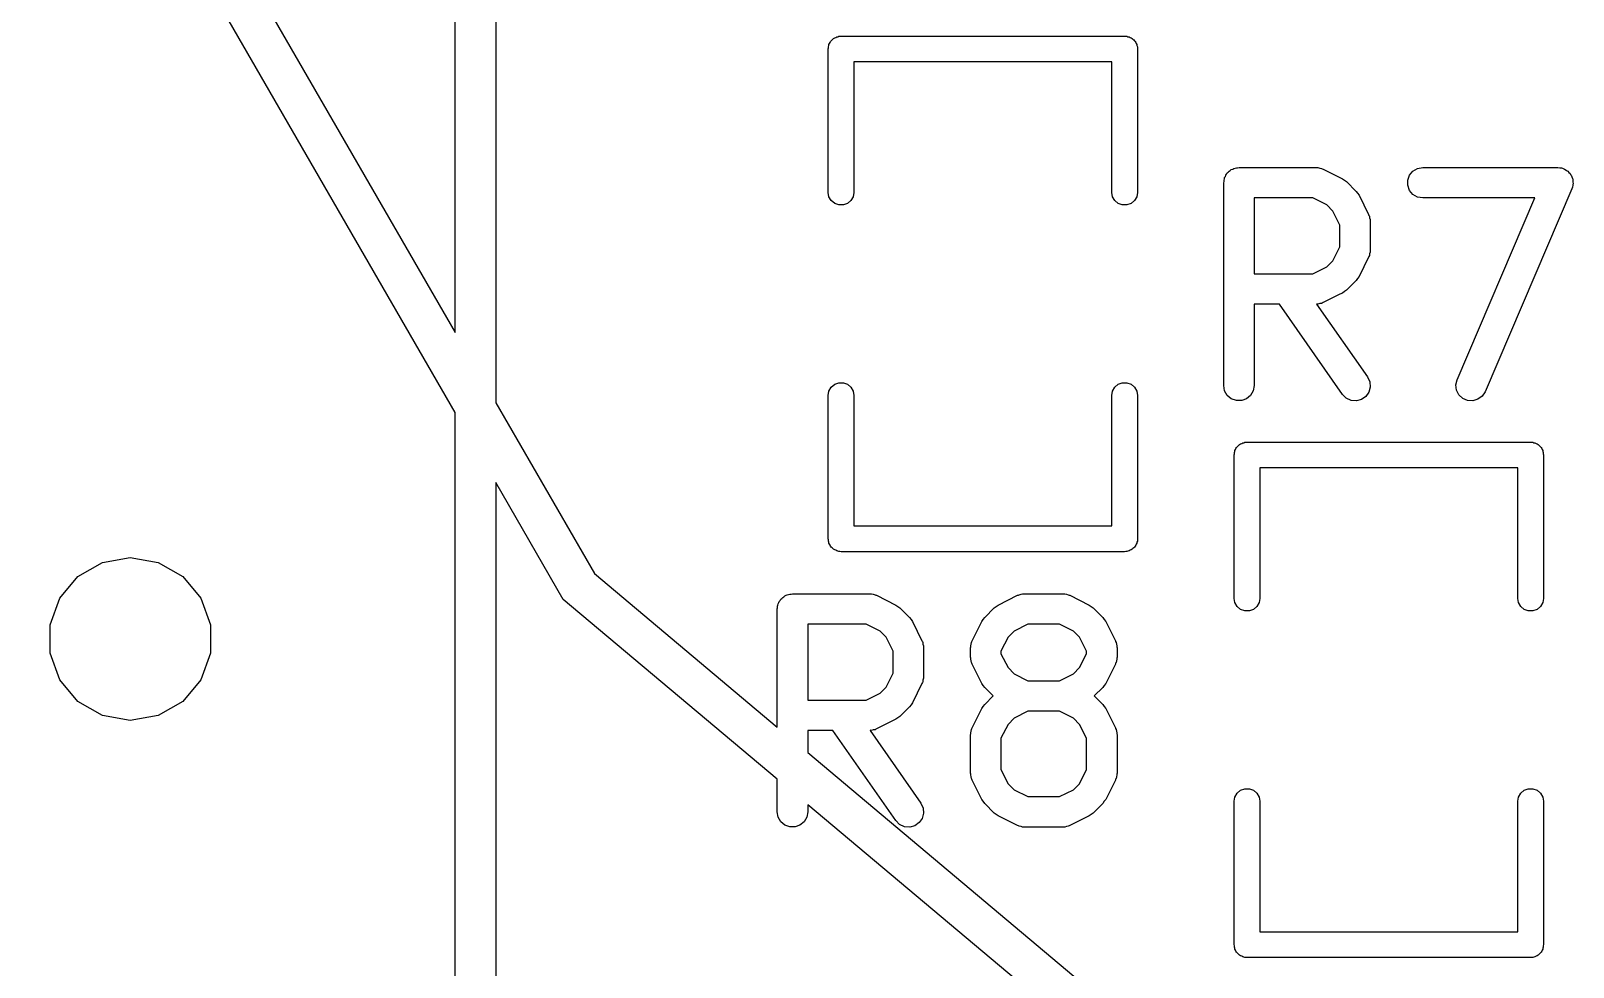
# Model space of a CAD drawing. Extents: x 173.7 to 226.3, y -126 to -74.1.
# Drawn here: x 185.81 to 193.41, y -111.52 to -106.9 of the extents above; entities that cross this region are included whole.
import ezdxf

# ---------------------------------------------------------------- set-up
doc = ezdxf.new("R2010")
doc.units = 0
doc.header["$MEASUREMENT"] = 0
doc.layers.add('BLACK', color=7, linetype='CONTINUOUS')

msp = doc.modelspace()

# ---------------------------------------------------------------- linework, layer by layer
at = {"layer": 'Black'}
for p, q in [((188.1, -91.2635), (188.1, -108.737)), ((187.9, -108.39), (187.9, -91.6099)), ((185.998, -105.096), (187.9, -108.39)), ((187.9, -108.784), (185.81, -105.165)), ((189.739, -106.982), (189.741, -106.977)), ((189.741, -106.977), (189.742, -106.972)), ((189.742, -106.972), (189.745, -106.967)), ((189.745, -106.967), (189.747, -106.962)), ((189.747, -106.962), (189.75, -106.957)), ((189.75, -106.957), (189.753, -106.953)), ((189.753, -106.953), (189.757, -106.949)), ((189.757, -106.949), (189.761, -106.945)), ((189.761, -106.945), (189.765, -106.942)), ((189.765, -106.942), (189.77, -106.939)), ((189.77, -106.939), (189.775, -106.937)), ((189.775, -106.937), (189.78, -106.934)), ((189.78, -106.934), (189.785, -106.933)), ((189.785, -106.933), (189.79, -106.931)), ((189.79, -106.931), (189.796, -106.931)), ((189.796, -106.931), (189.802, -106.93)), ((189.802, -106.93), (191.198, -106.93)), ((191.198, -106.93), (191.204, -106.931)), ((191.204, -106.931), (191.21, -106.931)), ((191.21, -106.931), (191.215, -106.933)), ((191.215, -106.933), (191.22, -106.934)), ((191.22, -106.934), (191.225, -106.937)), ((191.225, -106.937), (191.23, -106.939)), ((191.23, -106.939), (191.235, -106.942)), ((191.235, -106.942), (191.239, -106.945)), ((191.239, -106.945), (191.243, -106.949)), ((191.243, -106.949), (191.247, -106.953)), ((191.247, -106.953), (191.25, -106.957)), ((191.25, -106.957), (191.253, -106.962)), ((191.253, -106.962), (191.255, -106.967)), ((191.255, -106.967), (191.258, -106.972)), ((191.258, -106.972), (191.259, -106.977)), ((191.259, -106.977), (191.261, -106.982)), ((189.738, -106.993), (189.739, -106.988)), ((189.738, -107.7), (189.738, -106.993)), ((189.739, -106.988), (189.739, -106.982)), ((191.261, -106.982), (191.261, -106.988)), ((191.261, -106.988), (191.262, -106.993)), ((191.262, -106.993), (191.262, -107.7)), ((191.135, -107.057), (189.865, -107.057)), ((189.865, -107.057), (189.865, -107.7)), ((191.135, -107.7), (191.135, -107.057)), ((191.719, -107.592), (191.724, -107.587)), ((191.724, -107.587), (191.731, -107.585)), ((191.731, -107.585), (191.736, -107.582)), ((191.736, -107.582), (191.743, -107.581)), ((191.743, -107.581), (191.749, -107.579)), ((191.749, -107.579), (191.755, -107.579)), ((191.755, -107.579), (191.762, -107.577)), ((191.762, -107.577), (192.143, -107.577)), ((192.143, -107.577), (192.147, -107.578)), ((192.147, -107.578), (192.151, -107.578)), ((192.151, -107.578), (192.16, -107.58)), ((192.16, -107.58), (192.169, -107.582)), ((192.169, -107.582), (192.172, -107.584)), ((192.172, -107.584), (192.176, -107.585)), ((192.176, -107.585), (192.272, -107.633)), ((192.618, -107.595), (192.641, -107.582)), ((192.641, -107.582), (192.667, -107.577)), ((192.667, -107.577), (193.333, -107.577)), ((193.333, -107.577), (193.342, -107.579)), ((193.342, -107.579), (193.35, -107.579)), ((193.35, -107.579), (193.355, -107.581)), ((193.355, -107.581), (193.359, -107.582)), ((193.359, -107.582), (193.366, -107.586)), ((193.366, -107.586), (193.374, -107.59)), ((191.687, -107.652), (191.688, -107.646)), ((191.687, -108.652), (191.687, -107.652)), ((191.688, -107.639), (191.69, -107.633)), ((191.688, -107.646), (191.688, -107.639)), ((191.69, -107.633), (191.691, -107.627)), ((191.691, -107.627), (191.695, -107.621)), ((191.695, -107.621), (191.697, -107.615)), ((191.697, -107.615), (191.701, -107.61)), ((191.701, -107.61), (191.704, -107.604)), ((191.704, -107.604), (191.709, -107.6)), ((191.709, -107.6), (191.714, -107.595)), ((191.714, -107.595), (191.719, -107.592)), ((192.272, -107.633), (192.281, -107.64)), ((192.281, -107.64), (192.291, -107.647)), ((192.291, -107.647), (192.339, -107.695)), ((192.593, -107.639), (192.602, -107.615)), ((192.593, -107.665), (192.593, -107.639)), ((192.602, -107.615), (192.618, -107.595)), ((193.374, -107.59), (193.378, -107.593)), ((193.378, -107.593), (193.382, -107.595)), ((193.382, -107.595), (193.387, -107.602)), ((193.387, -107.602), (193.393, -107.607)), ((193.393, -107.607), (193.395, -107.611)), ((193.395, -107.611), (193.398, -107.615)), ((193.398, -107.615), (193.401, -107.623)), ((193.401, -107.623), (193.405, -107.631)), ((193.405, -107.631), (193.406, -107.635)), ((193.406, -107.635), (193.407, -107.639)), ((193.407, -107.639), (193.407, -107.648)), ((193.407, -107.648), (193.408, -107.657)), ((193.408, -107.657), (193.407, -107.661)), ((193.407, -107.661), (193.407, -107.665)), ((189.742, -107.721), (189.738, -107.7)), ((189.753, -107.74), (189.742, -107.721)), ((189.861, -107.721), (189.85, -107.74)), ((189.865, -107.7), (189.861, -107.721)), ((191.139, -107.721), (191.135, -107.7)), ((191.15, -107.74), (191.139, -107.721)), ((191.258, -107.721), (191.247, -107.74)), ((191.262, -107.7), (191.258, -107.721)), ((192.125, -107.727), (191.837, -107.727)), ((191.837, -107.727), (191.837, -108.101)), ((192.194, -107.762), (192.125, -107.727)), ((192.339, -107.695), (192.346, -107.704)), ((192.346, -107.704), (192.353, -107.714)), ((192.353, -107.714), (192.4, -107.809)), ((192.602, -107.69), (192.593, -107.665)), ((192.618, -107.71), (192.602, -107.69)), ((192.641, -107.723), (192.618, -107.71)), ((192.667, -107.727), (192.641, -107.723)), ((193.22, -107.727), (192.667, -107.727)), ((192.836, -108.623), (193.22, -107.727)), ((193.402, -107.682), (192.974, -108.682)), ((193.404, -107.674), (193.402, -107.682)), ((193.407, -107.665), (193.404, -107.674)), ((189.77, -107.755), (189.753, -107.74)), ((189.79, -107.762), (189.77, -107.755)), ((189.813, -107.762), (189.79, -107.762)), ((189.833, -107.755), (189.813, -107.762)), ((189.85, -107.74), (189.833, -107.755)), ((191.167, -107.755), (191.15, -107.74)), ((191.187, -107.762), (191.167, -107.755)), ((191.21, -107.762), (191.187, -107.762)), ((191.23, -107.755), (191.21, -107.762)), ((191.247, -107.74), (191.23, -107.755)), ((192.224, -107.792), (192.194, -107.762)), ((192.258, -107.861), (192.224, -107.792)), ((192.4, -107.809), (192.402, -107.813)), ((192.402, -107.813), (192.404, -107.817)), ((192.258, -107.968), (192.258, -107.861)), ((192.404, -107.817), (192.405, -107.826)), ((192.405, -107.826), (192.408, -107.834)), ((192.408, -107.834), (192.408, -107.839)), ((192.408, -107.839), (192.408, -107.843)), ((192.408, -107.843), (192.408, -107.986)), ((192.194, -108.067), (192.224, -108.037)), ((192.224, -108.037), (192.258, -107.968)), ((192.4, -108.019), (192.353, -108.114)), ((192.402, -108.015), (192.4, -108.019)), ((192.404, -108.011), (192.402, -108.015)), ((192.405, -108.003), (192.404, -108.011)), ((192.408, -107.994), (192.405, -108.003)), ((192.408, -107.986), (192.408, -107.99)), ((192.408, -107.99), (192.408, -107.994)), ((191.837, -108.101), (192.125, -108.101)), ((192.125, -108.101), (192.194, -108.067)), ((192.353, -108.114), (192.346, -108.124)), ((192.281, -108.188), (192.272, -108.196)), ((192.291, -108.182), (192.281, -108.188)), ((192.339, -108.134), (192.291, -108.182)), ((192.346, -108.124), (192.339, -108.134)), ((191.961, -108.251), (191.837, -108.251)), ((191.837, -108.251), (191.837, -108.652)), ((192.272, -108.695), (191.961, -108.251)), ((192.147, -108.25), (192.144, -108.251)), ((192.144, -108.251), (192.395, -108.609)), ((192.151, -108.251), (192.147, -108.25)), ((192.16, -108.248), (192.151, -108.251)), ((192.169, -108.247), (192.16, -108.248)), ((192.172, -108.245), (192.169, -108.247)), ((192.176, -108.243), (192.172, -108.245)), ((192.258, -108.202), (192.176, -108.243)), ((192.272, -108.196), (192.258, -108.202)), ((189.753, -108.66), (189.77, -108.645)), ((189.77, -108.645), (189.79, -108.638)), ((189.79, -108.638), (189.813, -108.638)), ((189.813, -108.638), (189.833, -108.645)), ((189.833, -108.645), (189.85, -108.66)), ((191.15, -108.66), (191.167, -108.645)), ((191.167, -108.645), (191.187, -108.638)), ((191.187, -108.638), (191.21, -108.638)), ((191.21, -108.638), (191.23, -108.645)), ((191.23, -108.645), (191.247, -108.66)), ((192.395, -108.609), (192.406, -108.633)), ((192.406, -108.633), (192.408, -108.659)), ((192.83, -108.648), (192.836, -108.623)), ((192.833, -108.674), (192.83, -108.648)), ((189.738, -108.7), (189.742, -108.679)), ((189.738, -109.406), (189.738, -108.7)), ((189.742, -108.679), (189.753, -108.66)), ((189.85, -108.66), (189.861, -108.679)), ((189.861, -108.679), (189.865, -108.7)), ((189.865, -108.7), (189.865, -109.343)), ((191.135, -108.7), (191.139, -108.679)), ((191.135, -109.343), (191.135, -108.7)), ((191.139, -108.679), (191.15, -108.66)), ((191.247, -108.66), (191.258, -108.679)), ((191.258, -108.679), (191.262, -108.7)), ((191.262, -108.7), (191.262, -109.406)), ((191.691, -108.678), (191.687, -108.652)), ((191.704, -108.701), (191.691, -108.678)), ((191.724, -108.717), (191.704, -108.701)), ((191.749, -108.726), (191.724, -108.717)), ((191.775, -108.726), (191.749, -108.726)), ((191.799, -108.717), (191.775, -108.726)), ((191.819, -108.701), (191.799, -108.717)), ((191.832, -108.678), (191.819, -108.701)), ((191.837, -108.652), (191.832, -108.678)), ((192.29, -108.714), (192.272, -108.695)), ((192.314, -108.725), (192.29, -108.714)), ((192.34, -108.727), (192.314, -108.725)), ((192.365, -108.72), (192.34, -108.727)), ((192.386, -108.705), (192.365, -108.72)), ((192.401, -108.684), (192.386, -108.705)), ((192.408, -108.659), (192.401, -108.684)), ((192.845, -108.697), (192.833, -108.674)), ((192.864, -108.715), (192.845, -108.697)), ((192.888, -108.725), (192.864, -108.715)), ((192.914, -108.727), (192.888, -108.725)), ((192.939, -108.719), (192.914, -108.727)), ((192.959, -108.704), (192.939, -108.719)), ((192.974, -108.682), (192.959, -108.704)), ((187.9, -112), (187.9, -108.784)), ((188.1, -108.737), (188.586, -109.578)), ((191.75, -108.957), (191.753, -108.953)), ((191.753, -108.953), (191.757, -108.949)), ((191.757, -108.949), (191.761, -108.945)), ((191.761, -108.945), (191.765, -108.942)), ((191.765, -108.942), (191.77, -108.939)), ((191.77, -108.939), (191.775, -108.937)), ((191.775, -108.937), (191.78, -108.934)), ((191.78, -108.934), (191.785, -108.933)), ((191.785, -108.933), (191.79, -108.931)), ((191.79, -108.931), (191.796, -108.931)), ((191.796, -108.931), (191.802, -108.93)), ((191.802, -108.93), (193.198, -108.93)), ((193.198, -108.93), (193.204, -108.931)), ((193.204, -108.931), (193.21, -108.931)), ((193.21, -108.931), (193.215, -108.933)), ((193.215, -108.933), (193.22, -108.934)), ((193.22, -108.934), (193.225, -108.937)), ((193.225, -108.937), (193.23, -108.939)), ((193.23, -108.939), (193.235, -108.942)), ((193.235, -108.942), (193.239, -108.945)), ((193.239, -108.945), (193.243, -108.949)), ((193.243, -108.949), (193.247, -108.953)), ((193.247, -108.953), (193.25, -108.957)), ((191.738, -108.993), (191.739, -108.988)), ((191.738, -109.7), (191.738, -108.993)), ((191.739, -108.982), (191.741, -108.977)), ((191.739, -108.988), (191.739, -108.982)), ((191.741, -108.977), (191.742, -108.972)), ((191.742, -108.972), (191.745, -108.967)), ((191.745, -108.967), (191.747, -108.962)), ((191.747, -108.962), (191.75, -108.957)), ((193.25, -108.957), (193.253, -108.962)), ((193.253, -108.962), (193.255, -108.967)), ((193.255, -108.967), (193.258, -108.972)), ((193.258, -108.972), (193.259, -108.977)), ((193.259, -108.977), (193.261, -108.982)), ((193.261, -108.982), (193.261, -108.988)), ((193.261, -108.988), (193.262, -108.993)), ((193.262, -108.993), (193.262, -109.7)), ((193.135, -109.057), (191.865, -109.057)), ((191.865, -109.057), (191.865, -109.7)), ((193.135, -109.7), (193.135, -109.057)), ((188.432, -109.706), (188.1, -109.13)), ((188.1, -109.13), (188.1, -111.9)), ((189.739, -109.412), (189.738, -109.406)), ((189.865, -109.343), (191.135, -109.343)), ((191.262, -109.406), (191.261, -109.412)), ((189.739, -109.418), (189.739, -109.412)), ((189.741, -109.423), (189.739, -109.418)), ((189.742, -109.428), (189.741, -109.423)), ((189.745, -109.433), (189.742, -109.428)), ((189.747, -109.438), (189.745, -109.433)), ((189.75, -109.443), (189.747, -109.438)), ((189.753, -109.447), (189.75, -109.443)), ((189.757, -109.451), (189.753, -109.447)), ((189.761, -109.455), (189.757, -109.451)), ((189.765, -109.458), (189.761, -109.455)), ((189.77, -109.461), (189.765, -109.458)), ((189.775, -109.463), (189.77, -109.461)), ((189.78, -109.466), (189.775, -109.463)), ((189.785, -109.467), (189.78, -109.466)), ((189.79, -109.469), (189.785, -109.467)), ((189.796, -109.469), (189.79, -109.469)), ((189.802, -109.47), (189.796, -109.469)), ((191.198, -109.47), (189.802, -109.47)), ((191.204, -109.469), (191.198, -109.47)), ((191.21, -109.469), (191.204, -109.469)), ((191.215, -109.467), (191.21, -109.469)), ((191.22, -109.466), (191.215, -109.467)), ((191.225, -109.463), (191.22, -109.466)), ((191.23, -109.461), (191.225, -109.463)), ((191.235, -109.458), (191.23, -109.461)), ((191.239, -109.455), (191.235, -109.458)), ((191.243, -109.451), (191.239, -109.455)), ((191.247, -109.447), (191.243, -109.451)), ((191.25, -109.443), (191.247, -109.447)), ((191.253, -109.438), (191.25, -109.443)), ((191.255, -109.433), (191.253, -109.438)), ((191.258, -109.428), (191.255, -109.433)), ((191.259, -109.423), (191.258, -109.428)), ((191.261, -109.418), (191.259, -109.423)), ((191.261, -109.412), (191.261, -109.418)), ((186.042, -109.592), (186.163, -109.523)), ((186.163, -109.523), (186.3, -109.498)), ((186.3, -109.498), (186.437, -109.523)), ((186.437, -109.523), (186.558, -109.592)), ((185.952, -109.699), (186.042, -109.592)), ((186.558, -109.592), (186.648, -109.699)), ((188.586, -109.578), (189.487, -110.334)), ((185.905, -109.83), (185.952, -109.699)), ((186.648, -109.699), (186.695, -109.83)), ((189.487, -110.591), (188.432, -109.706)), ((189.495, -109.721), (189.497, -109.715)), ((189.497, -109.715), (189.501, -109.71)), ((189.501, -109.71), (189.504, -109.704)), ((189.504, -109.704), (189.509, -109.7)), ((189.509, -109.7), (189.514, -109.695)), ((189.514, -109.695), (189.519, -109.692)), ((189.519, -109.692), (189.524, -109.687)), ((189.524, -109.687), (189.531, -109.685)), ((189.531, -109.685), (189.536, -109.682)), ((189.536, -109.682), (189.543, -109.681)), ((189.543, -109.681), (189.549, -109.679)), ((189.549, -109.679), (189.555, -109.679)), ((189.555, -109.679), (189.562, -109.677)), ((189.562, -109.677), (189.943, -109.677)), ((189.943, -109.677), (189.947, -109.678)), ((189.947, -109.678), (189.951, -109.678)), ((189.951, -109.678), (189.96, -109.68)), ((189.96, -109.68), (189.969, -109.682)), ((189.969, -109.682), (189.972, -109.684)), ((189.972, -109.684), (189.976, -109.685)), ((189.976, -109.685), (190.072, -109.733)), ((190.576, -109.733), (190.671, -109.685)), ((190.671, -109.685), (190.675, -109.684)), ((190.675, -109.684), (190.679, -109.682)), ((190.679, -109.682), (190.688, -109.68)), ((190.688, -109.68), (190.696, -109.678)), ((190.696, -109.678), (190.701, -109.678)), ((190.701, -109.678), (190.705, -109.677)), ((190.705, -109.677), (190.895, -109.677)), ((190.895, -109.677), (190.899, -109.678)), ((190.899, -109.678), (190.904, -109.678)), ((190.904, -109.678), (190.912, -109.68)), ((190.912, -109.68), (190.921, -109.682)), ((190.921, -109.682), (190.925, -109.684)), ((190.925, -109.684), (190.929, -109.685)), ((190.929, -109.685), (191.024, -109.733)), ((191.742, -109.721), (191.738, -109.7)), ((191.865, -109.7), (191.861, -109.721)), ((193.139, -109.721), (193.135, -109.7)), ((193.262, -109.7), (193.258, -109.721)), ((189.487, -109.752), (189.488, -109.746)), ((189.487, -110.334), (189.487, -109.752)), ((189.488, -109.739), (189.49, -109.733)), ((189.488, -109.746), (189.488, -109.739)), ((189.49, -109.733), (189.491, -109.727)), ((189.491, -109.727), (189.495, -109.721)), ((190.072, -109.733), (190.081, -109.74)), ((190.081, -109.74), (190.091, -109.747)), ((190.091, -109.747), (190.139, -109.795)), ((190.509, -109.795), (190.556, -109.747)), ((190.556, -109.747), (190.566, -109.74)), ((190.566, -109.74), (190.576, -109.733)), ((191.024, -109.733), (191.034, -109.74)), ((191.034, -109.74), (191.044, -109.747)), ((191.044, -109.747), (191.091, -109.795)), ((191.753, -109.74), (191.742, -109.721)), ((191.77, -109.755), (191.753, -109.74)), ((191.79, -109.762), (191.77, -109.755)), ((191.813, -109.762), (191.79, -109.762)), ((191.833, -109.755), (191.813, -109.762)), ((191.85, -109.74), (191.833, -109.755)), ((191.861, -109.721), (191.85, -109.74)), ((193.15, -109.74), (193.139, -109.721)), ((193.167, -109.755), (193.15, -109.74)), ((193.187, -109.762), (193.167, -109.755)), ((193.21, -109.762), (193.187, -109.762)), ((193.23, -109.755), (193.21, -109.762)), ((193.247, -109.74), (193.23, -109.755)), ((193.258, -109.721), (193.247, -109.74)), ((185.905, -109.97), (185.905, -109.83)), ((186.695, -109.83), (186.695, -109.97)), ((189.925, -109.827), (189.637, -109.827)), ((189.637, -109.827), (189.637, -110.201)), ((189.994, -109.862), (189.925, -109.827)), ((190.024, -109.892), (189.994, -109.862)), ((190.139, -109.795), (190.146, -109.804)), ((190.146, -109.804), (190.153, -109.814)), ((190.153, -109.814), (190.2, -109.909)), ((190.447, -109.909), (190.495, -109.814)), ((190.495, -109.814), (190.502, -109.804)), ((190.502, -109.804), (190.509, -109.795)), ((190.654, -109.862), (190.624, -109.892)), ((190.722, -109.827), (190.654, -109.862)), ((190.878, -109.827), (190.722, -109.827)), ((190.946, -109.862), (190.878, -109.827)), ((190.976, -109.892), (190.946, -109.862)), ((191.091, -109.795), (191.098, -109.804)), ((191.098, -109.804), (191.105, -109.814)), ((191.105, -109.814), (191.153, -109.909)), ((190.058, -109.961), (190.024, -109.892)), ((190.2, -109.909), (190.202, -109.913)), ((190.202, -109.913), (190.204, -109.917)), ((190.204, -109.917), (190.205, -109.926)), ((190.205, -109.926), (190.208, -109.934)), ((190.208, -109.934), (190.208, -109.939)), ((190.208, -109.939), (190.208, -109.943)), ((190.208, -109.943), (190.208, -110.086)), ((190.439, -109.943), (190.44, -109.939)), ((190.439, -109.99), (190.439, -109.943)), ((190.44, -109.934), (190.442, -109.926)), ((190.44, -109.939), (190.44, -109.934)), ((190.442, -109.926), (190.444, -109.917)), ((190.444, -109.917), (190.446, -109.913)), ((190.446, -109.913), (190.447, -109.909)), ((190.624, -109.892), (190.589, -109.961)), ((191.011, -109.961), (190.976, -109.892)), ((191.153, -109.909), (191.154, -109.913)), ((191.154, -109.913), (191.156, -109.917)), ((191.156, -109.917), (191.158, -109.926)), ((191.158, -109.926), (191.16, -109.934)), ((191.16, -109.934), (191.16, -109.939)), ((191.16, -109.939), (191.161, -109.943)), ((191.161, -109.943), (191.161, -109.99)), ((185.952, -110.101), (185.905, -109.97)), ((186.695, -109.97), (186.648, -110.101)), ((190.058, -110.068), (190.058, -109.961)), ((190.44, -109.995), (190.439, -109.99)), ((190.44, -109.999), (190.44, -109.995)), ((190.442, -110.007), (190.44, -109.999)), ((190.444, -110.016), (190.442, -110.007)), ((190.446, -110.02), (190.444, -110.016)), ((190.589, -109.961), (190.589, -109.973)), ((190.589, -109.973), (190.624, -110.041)), ((190.976, -110.041), (191.011, -109.973)), ((191.011, -109.973), (191.011, -109.961)), ((191.156, -110.016), (191.154, -110.02)), ((191.158, -110.007), (191.156, -110.016)), ((191.16, -109.999), (191.158, -110.007)), ((191.161, -109.99), (191.16, -109.995)), ((191.16, -109.995), (191.16, -109.999)), ((190.024, -110.137), (190.058, -110.068)), ((190.208, -110.094), (190.205, -110.103)), ((190.208, -110.086), (190.208, -110.09)), ((190.208, -110.09), (190.208, -110.094)), ((190.447, -110.024), (190.446, -110.02)), ((190.495, -110.119), (190.447, -110.024)), ((190.624, -110.041), (190.654, -110.072)), ((190.654, -110.072), (190.722, -110.106)), ((190.878, -110.106), (190.946, -110.072)), ((190.946, -110.072), (190.976, -110.041)), ((191.153, -110.024), (191.105, -110.119)), ((191.154, -110.02), (191.153, -110.024)), ((186.042, -110.208), (185.952, -110.101)), ((186.648, -110.101), (186.558, -110.208)), ((189.925, -110.201), (189.994, -110.167)), ((189.994, -110.167), (190.024, -110.137)), ((190.2, -110.119), (190.153, -110.214)), ((190.202, -110.115), (190.2, -110.119)), ((190.204, -110.111), (190.202, -110.115)), ((190.205, -110.103), (190.204, -110.111)), ((190.502, -110.129), (190.495, -110.119)), ((190.509, -110.139), (190.502, -110.129)), ((190.551, -110.181), (190.509, -110.139)), ((190.722, -110.106), (190.878, -110.106)), ((191.091, -110.139), (191.049, -110.181)), ((191.098, -110.129), (191.091, -110.139)), ((191.105, -110.119), (191.098, -110.129)), ((186.163, -110.277), (186.042, -110.208)), ((186.558, -110.208), (186.437, -110.277)), ((189.637, -110.201), (189.925, -110.201)), ((190.139, -110.234), (190.091, -110.282)), ((190.146, -110.224), (190.139, -110.234)), ((190.153, -110.214), (190.146, -110.224)), ((190.447, -110.338), (190.495, -110.243)), ((190.495, -110.243), (190.502, -110.233)), ((190.502, -110.233), (190.509, -110.223)), ((190.509, -110.223), (190.551, -110.181)), ((191.049, -110.181), (191.091, -110.223)), ((191.091, -110.223), (191.098, -110.233)), ((191.098, -110.233), (191.105, -110.243)), ((191.105, -110.243), (191.153, -110.338)), ((186.3, -110.302), (186.163, -110.277)), ((186.437, -110.277), (186.3, -110.302)), ((190.058, -110.302), (189.976, -110.343)), ((190.072, -110.296), (190.058, -110.302)), ((190.081, -110.288), (190.072, -110.296)), ((190.091, -110.282), (190.081, -110.288)), ((190.624, -110.321), (190.589, -110.389)), ((190.654, -110.29), (190.624, -110.321)), ((190.722, -110.256), (190.654, -110.29)), ((190.878, -110.256), (190.722, -110.256)), ((190.946, -110.29), (190.878, -110.256)), ((190.976, -110.321), (190.946, -110.29)), ((191.011, -110.389), (190.976, -110.321)), ((189.761, -110.351), (189.637, -110.351)), ((189.637, -110.351), (189.637, -110.46)), ((190.072, -110.795), (189.761, -110.351)), ((189.947, -110.35), (189.944, -110.351)), ((189.944, -110.351), (190.195, -110.709)), ((189.951, -110.351), (189.947, -110.35)), ((189.96, -110.348), (189.951, -110.351)), ((189.969, -110.347), (189.96, -110.348)), ((189.972, -110.345), (189.969, -110.347)), ((189.976, -110.343), (189.972, -110.345)), ((190.439, -110.371), (190.44, -110.367)), ((190.439, -110.562), (190.439, -110.371)), ((190.44, -110.363), (190.442, -110.354)), ((190.44, -110.367), (190.44, -110.363)), ((190.442, -110.354), (190.444, -110.346)), ((190.444, -110.346), (190.446, -110.342)), ((190.446, -110.342), (190.447, -110.338)), ((190.589, -110.389), (190.589, -110.544)), ((191.011, -110.544), (191.011, -110.389)), ((191.153, -110.338), (191.154, -110.342)), ((191.154, -110.342), (191.156, -110.346)), ((191.156, -110.346), (191.158, -110.354)), ((191.158, -110.354), (191.16, -110.363)), ((191.16, -110.363), (191.16, -110.367)), ((191.16, -110.367), (191.161, -110.371)), ((191.161, -110.371), (191.161, -110.562)), ((189.637, -110.46), (191.353, -111.9)), ((190.589, -110.544), (190.624, -110.613)), ((190.976, -110.613), (191.011, -110.544)), ((189.487, -110.752), (189.487, -110.591)), ((190.44, -110.566), (190.439, -110.562)), ((190.44, -110.57), (190.44, -110.566)), ((190.442, -110.579), (190.44, -110.57)), ((190.444, -110.588), (190.442, -110.579)), ((190.446, -110.591), (190.444, -110.588)), ((190.447, -110.595), (190.446, -110.591)), ((190.495, -110.691), (190.447, -110.595)), ((190.624, -110.613), (190.654, -110.643)), ((190.946, -110.643), (190.976, -110.613)), ((191.153, -110.595), (191.105, -110.691)), ((191.154, -110.591), (191.153, -110.595)), ((191.156, -110.588), (191.154, -110.591)), ((191.158, -110.579), (191.156, -110.588)), ((191.16, -110.57), (191.158, -110.579)), ((191.161, -110.562), (191.16, -110.566)), ((191.16, -110.566), (191.16, -110.57)), ((190.502, -110.7), (190.495, -110.691)), ((190.509, -110.71), (190.502, -110.7)), ((190.654, -110.643), (190.722, -110.677)), ((190.722, -110.677), (190.878, -110.677)), ((190.878, -110.677), (190.946, -110.643)), ((191.098, -110.7), (191.091, -110.71)), ((191.105, -110.691), (191.098, -110.7)), ((191.738, -110.7), (191.742, -110.679)), ((191.738, -111.406), (191.738, -110.7)), ((191.742, -110.679), (191.753, -110.66)), ((191.753, -110.66), (191.77, -110.645)), ((191.77, -110.645), (191.79, -110.638)), ((191.79, -110.638), (191.813, -110.638)), ((191.813, -110.638), (191.833, -110.645)), ((191.833, -110.645), (191.85, -110.66)), ((191.85, -110.66), (191.861, -110.679)), ((191.861, -110.679), (191.865, -110.7)), ((191.865, -110.7), (191.865, -111.343)), ((193.135, -110.7), (193.139, -110.679)), ((193.135, -111.343), (193.135, -110.7)), ((193.139, -110.679), (193.15, -110.66)), ((193.15, -110.66), (193.167, -110.645)), ((193.167, -110.645), (193.187, -110.638)), ((193.187, -110.638), (193.21, -110.638)), ((193.21, -110.638), (193.23, -110.645)), ((193.23, -110.645), (193.247, -110.66)), ((193.247, -110.66), (193.258, -110.679)), ((193.258, -110.679), (193.262, -110.7)), ((193.262, -110.7), (193.262, -111.406)), ((189.491, -110.778), (189.487, -110.752)), ((189.504, -110.801), (189.491, -110.778)), ((189.632, -110.778), (189.619, -110.801)), ((189.637, -110.752), (189.632, -110.778)), ((190.913, -111.788), (189.637, -110.717)), ((189.637, -110.717), (189.637, -110.752)), ((190.195, -110.709), (190.206, -110.733)), ((190.208, -110.759), (190.201, -110.784)), ((190.206, -110.733), (190.208, -110.759)), ((190.556, -110.758), (190.509, -110.71)), ((190.566, -110.765), (190.556, -110.758)), ((190.576, -110.772), (190.566, -110.765)), ((190.671, -110.819), (190.576, -110.772)), ((191.011, -110.778), (190.929, -110.819)), ((191.024, -110.772), (191.011, -110.778)), ((191.034, -110.765), (191.024, -110.772)), ((191.044, -110.758), (191.034, -110.765)), ((191.091, -110.71), (191.044, -110.758)), ((189.524, -110.817), (189.504, -110.801)), ((189.549, -110.826), (189.524, -110.817)), ((189.575, -110.826), (189.549, -110.826)), ((189.599, -110.817), (189.575, -110.826)), ((189.619, -110.801), (189.599, -110.817)), ((190.09, -110.814), (190.072, -110.795)), ((190.114, -110.825), (190.09, -110.814)), ((190.14, -110.827), (190.114, -110.825)), ((190.165, -110.82), (190.14, -110.827)), ((190.186, -110.805), (190.165, -110.82)), ((190.201, -110.784), (190.186, -110.805)), ((190.675, -110.821), (190.671, -110.819)), ((190.679, -110.823), (190.675, -110.821)), ((190.688, -110.824), (190.679, -110.823)), ((190.696, -110.827), (190.688, -110.824)), ((190.701, -110.827), (190.696, -110.827)), ((190.705, -110.827), (190.701, -110.827)), ((190.895, -110.827), (190.705, -110.827)), ((190.899, -110.827), (190.895, -110.827)), ((190.904, -110.827), (190.899, -110.827)), ((190.912, -110.824), (190.904, -110.827)), ((190.921, -110.823), (190.912, -110.824)), ((190.925, -110.821), (190.921, -110.823)), ((190.929, -110.819), (190.925, -110.821)), ((191.865, -111.343), (193.135, -111.343)), ((191.739, -111.412), (191.738, -111.406)), ((191.739, -111.418), (191.739, -111.412)), ((191.741, -111.423), (191.739, -111.418)), ((191.742, -111.428), (191.741, -111.423)), ((191.745, -111.433), (191.742, -111.428)), ((191.747, -111.438), (191.745, -111.433)), ((191.75, -111.443), (191.747, -111.438)), ((191.753, -111.447), (191.75, -111.443)), ((191.757, -111.451), (191.753, -111.447)), ((191.761, -111.455), (191.757, -111.451)), ((191.765, -111.458), (191.761, -111.455)), ((191.77, -111.461), (191.765, -111.458)), ((191.775, -111.463), (191.77, -111.461)), ((193.23, -111.461), (193.225, -111.463)), ((193.235, -111.458), (193.23, -111.461)), ((193.239, -111.455), (193.235, -111.458)), ((193.243, -111.451), (193.239, -111.455)), ((193.247, -111.447), (193.243, -111.451)), ((193.25, -111.443), (193.247, -111.447)), ((193.253, -111.438), (193.25, -111.443)), ((193.255, -111.433), (193.253, -111.438)), ((193.258, -111.428), (193.255, -111.433)), ((193.259, -111.423), (193.258, -111.428)), ((193.261, -111.418), (193.259, -111.423)), ((193.262, -111.406), (193.261, -111.412)), ((193.261, -111.412), (193.261, -111.418)), ((191.78, -111.466), (191.775, -111.463)), ((191.785, -111.467), (191.78, -111.466)), ((191.79, -111.469), (191.785, -111.467)), ((191.796, -111.469), (191.79, -111.469)), ((191.802, -111.47), (191.796, -111.469)), ((193.198, -111.47), (191.802, -111.47)), ((193.204, -111.469), (193.198, -111.47)), ((193.21, -111.469), (193.204, -111.469)), ((193.215, -111.467), (193.21, -111.469)), ((193.22, -111.466), (193.215, -111.467)), ((193.225, -111.463), (193.22, -111.466))]:
    msp.add_line(p, q, dxfattribs=at)

doc.saveas('drawing.dxf')
